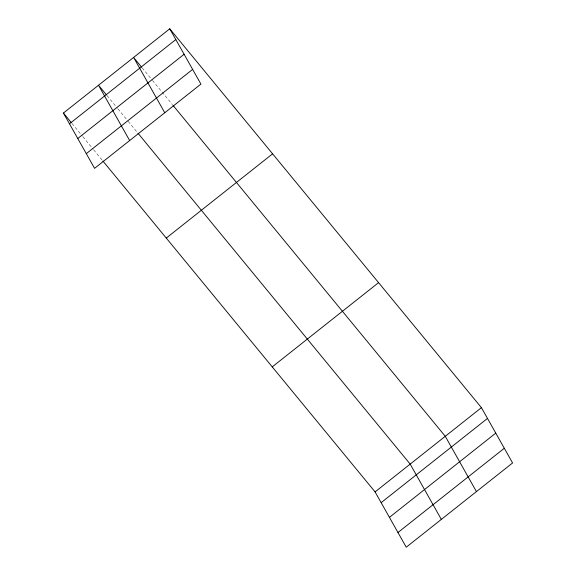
<?xml version="1.0" encoding="UTF-8"?>
<svg xmlns="http://www.w3.org/2000/svg" width="576" height="576" viewBox="0 0 576 576"><rect width="100%" height="100%" fill="white"/><g stroke="black" fill="none" stroke-linecap="round" stroke-linejoin="round"><path stroke-width="0.43" stroke-dasharray="2.88 2.16" d="M142.171 67.86L151.884 79.668M152.453 80.366L172.454 104.674M107.078 95.659L117.367 108.166M117.936 108.857L127.649 120.665M128.218 121.363L137.362 132.473M71.986 123.458L82.274 135.965M82.843 136.656L93.125 149.162M93.701 149.854L102.269 160.272"/><path stroke-width="0.86" d="M169.754 28.8L200.916 84.103L94.572 168.343L63.418 113.04L169.754 28.8L481.428 407.657L512.582 462.96L406.246 547.2L375.084 491.897L102.845 160.97M69.48 123.804L175.824 39.564M77.76 138.506L184.104 54.259M86.292 153.648L192.636 69.401M166.27 238.068L272.606 153.821M272.232 366.876L378.576 282.636M375.084 491.897L481.428 407.657M381.146 502.661L487.49 418.421M389.434 517.363L495.77 433.116M397.966 532.505L504.302 448.265M141.602 67.169L133.603 57.442L164.758 112.745M173.023 105.365L445.27 436.298L476.431 491.602M106.51 94.968L98.51 85.241L129.665 140.544M137.93 133.164L410.177 464.098L441.338 519.401M63.418 113.04L71.417 122.767"/></g></svg>
